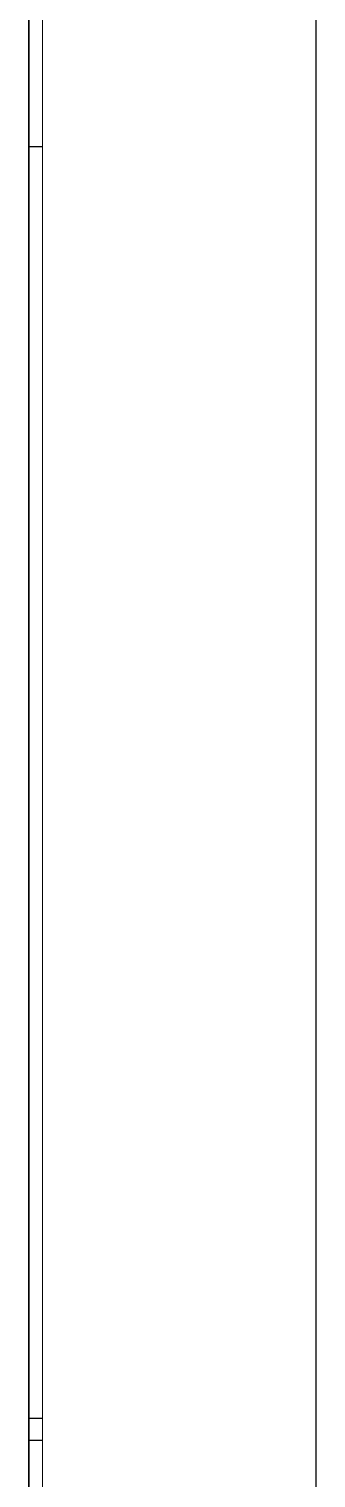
# Model space of a CAD drawing. Header units: millimetres. Extents: x -164500 to 426394, y -23753 to 102118.
# Drawn here: x 107173.7 to 107194.7, y 7745.1 to 7851 of the extents above; entities that cross this region are included whole.
import ezdxf

# ---------------------------------------------------------------- set-up
doc = ezdxf.new("R2010")
doc.units = ezdxf.units.MM
doc.layers.add('A-FLOR', color=7, linetype='Continuous', lineweight=9)
doc.layers.add('A-GENM-3', color=7, linetype='Continuous', lineweight=5)

# ---------------------------------------------------------------- blocks, each defined once
blk = doc.blocks.new('Рисунок_горы - Рисунок_горы-31934381-Объем проектирования 1 этажа')
at = {"layer": 'A-GENM-3'}
for p, q in [((107109, 10341.4), (107109, 6202.65)), ((107109, 8045.15), (107109, 7835.59)), ((107109, 7185.35), (107109, 7981.09))]:
    blk.add_line(p, q, dxfattribs=at)
for points, knots in [([(107109, 7955.53), (107109, 7955.53), (107109, 8012.16), (107109, 8097.93), (107109, 8148.48)], [0.77777778, 0.77777778, 0.77777778, 0.77777778, 0.77777779, 0.8, 0.8, 0.8, 0.8]), ([(107109, 8148.48), (107109, 8148.48), (107109, 8097.93), (107109, 8012.16), (107109, 7955.53)], [0.26618705, 0.26618705, 0.26618705, 0.26618705, 0.26618706, 0.273381295, 0.273381295, 0.273381295, 0.273381295]), ([(107109, 7980.14), (107109, 7980.14), (107109, 7981.73), (107109, 7983.29), (107109, 7984.83)], [0.622222222, 0.622222222, 0.622222222, 0.622222222, 0.622222232, 0.623651394, 0.623651394, 0.623651394, 0.623651394]), ([(107109, 7835.59), (107109, 7835.59), (107109, 7850.17), (107109, 7943.94), (107109, 7955.53)], [0.75555556, 0.75555556, 0.75555556, 0.75555556, 0.75555557, 0.77777778, 0.77777778, 0.77777778, 0.77777778]), ([(107109, 7955.53), (107109, 7955.53), (107109, 7943.94), (107109, 7850.17), (107109, 7835.59)], [0.273381295, 0.273381295, 0.273381295, 0.273381295, 0.273381305, 0.28057554, 0.28057554, 0.28057554, 0.28057554])]:
    blk.add_open_spline(points, degree=3, knots=knots, dxfattribs=at)
for points in [[(107109, 7987.08), (107109, 7987.14), (107109, 7987.2), (107109, 7987.26)], [(107109, 7985.01), (107109, 7985.71), (107109, 7986.4), (107109, 7987.08)], [(107109, 7986.51), (107109, 7966.1), (107109, 7895.75), (107109, 7868.5)], [(107109, 7796.34), (107109, 7808.56), (107109, 7973.6), (107109, 7985.81)], [(107109, 7984.83), (107109, 7984.89), (107109, 7984.95), (107109, 7985.01)], [(107109, 7978.79), (107109, 7979.21), (107109, 7979.66), (107109, 7980.14)], [(107109, 7978.6), (107109, 7978.65), (107109, 7978.7), (107109, 7978.75)], [(107109, 7978.54), (107109, 7975.28), (107109, 7970.92), (107109, 7978.55)], [(107109, 7978.47), (107109, 7978.48), (107109, 7978.49), (107109, 7978.5)], [(107109, 7978.44), (107109, 7978.45), (107109, 7978.46), (107109, 7978.47)], [(107109, 7978.39), (107109, 7978.41), (107109, 7978.42), (107109, 7978.44)], [(107109, 7978.36), (107109, 7975.15), (107109, 7971.11), (107109, 7978.39)], [(107109, 7978.24), (107109, 7978.27), (107109, 7978.31), (107109, 7978.34)], [(107109, 7978.34), (107109, 7978.18), (107109, 7978.02), (107109, 7977.86)], [(107109, 7978.02), (107109, 7978.07), (107109, 7978.12), (107109, 7978.18)], [(107109, 7978), (107109, 7978.01), (107109, 7978.02), (107109, 7978.02)], [(107109, 7977.97), (107109, 7974.91), (107109, 7971.54), (107109, 7978)], [(107109, 7977.61), (107109, 7977.73), (107109, 7977.85), (107109, 7977.97)], [(107109, 7977.86), (107109, 7977.86), (107109, 7977.86), (107109, 7977.86)], [(107109, 7977.84), (107109, 7977.84), (107109, 7977.84), (107109, 7977.83)], [(107109, 7977.83), (107109, 7977.82), (107109, 7977.82), (107109, 7977.82)], [(107109, 7977.83), (107109, 7974.83), (107109, 7971.7), (107109, 7977.83)], [(107109, 7977.82), (107109, 7974.82), (107109, 7971.71), (107109, 7977.81)], [(107109, 7977.82), (107109, 7977.82), (107109, 7977.82), (107109, 7977.82)], [(107109, 7977.81), (107109, 7977.8), (107109, 7977.8), (107109, 7977.8)], [(107109, 7977.81), (107109, 7974.82), (107109, 7971.72), (107109, 7977.81)], [(107109, 7977.8), (107109, 7977.77), (107109, 7977.74), (107109, 7977.72)], [(107109, 7977.72), (107109, 7977.71), (107109, 7977.71), (107109, 7977.71)], [(107109, 7977.71), (107109, 7977.69), (107109, 7977.68), (107109, 7977.66)], [(107109, 7977.71), (107109, 7974.77), (107109, 7971.82), (107109, 7977.71)], [(107109, 7977.66), (107109, 7977.65), (107109, 7977.63), (107109, 7977.62)], [(107109, 7977.62), (107109, 7977.61), (107109, 7977.61), (107109, 7977.61)], [(107109, 7977.48), (107109, 7977.52), (107109, 7977.57), (107109, 7977.61)], [(107109, 7977.61), (107109, 7977.6), (107109, 7977.6), (107109, 7977.59)], [(107109, 7977.59), (107109, 7977.58), (107109, 7977.58), (107109, 7977.57)], [(107109, 7977.57), (107109, 7977.56), (107109, 7977.56), (107109, 7977.56)], [(107109, 7977.57), (107109, 7977.57), (107109, 7977.57), (107109, 7977.57)], [(107109, 7977.56), (107109, 7974.7), (107109, 7971.97), (107109, 7977.55)], [(107109, 7977.54), (107109, 7974.69), (107109, 7971.99), (107109, 7977.53)], [(107109, 7977.53), (107109, 7974.68), (107109, 7972), (107109, 7977.52)], [(107109, 7977.51), (107109, 7974.68), (107109, 7972.01), (107109, 7977.5)], [(107109, 7977.5), (107109, 7977.43), (107109, 7977.36), (107109, 7977.28)], [(107109, 7976.98), (107109, 7977.11), (107109, 7977.24), (107109, 7977.38)], [(107109, 7977.28), (107109, 7977.28), (107109, 7977.27), (107109, 7977.27)], [(107109, 7977.27), (107109, 7977.26), (107109, 7977.26), (107109, 7977.26)], [(107109, 7977.26), (107109, 7977.25), (107109, 7977.25), (107109, 7977.24)], [(107109, 7977.24), (107109, 7977.24), (107109, 7977.24), (107109, 7977.23)], [(107109, 7977.23), (107109, 7977.21), (107109, 7977.19), (107109, 7977.16)], [(107109, 7977.16), (107109, 7977.13), (107109, 7977.1), (107109, 7977.06)], [(107109, 7976.94), (107109, 7974.45), (107109, 7972.53), (107109, 7976.96)], [(107109, 7976.83), (107109, 7974.41), (107109, 7972.63), (107109, 7976.86)], [(107109, 7976.71), (107109, 7976.74), (107109, 7976.76), (107109, 7976.78)], [(107109, 7976.64), (107109, 7976.66), (107109, 7976.69), (107109, 7976.71)], [(107109, 7976.49), (107109, 7976.53), (107109, 7976.58), (107109, 7976.62)], [(107109, 7976.48), (107109, 7976.48), (107109, 7976.48), (107109, 7976.49)], [(107109, 7976.47), (107109, 7974.32), (107109, 7972.93), (107109, 7976.48)], [(107109, 7976.46), (107109, 7976.46), (107109, 7976.46), (107109, 7976.46)], [(107109, 7976.45), (107109, 7974.32), (107109, 7972.95), (107109, 7976.46)], [(107109, 7976.44), (107109, 7974.31), (107109, 7972.96), (107109, 7976.44)], [(107109, 7976.42), (107109, 7976.42), (107109, 7976.43), (107109, 7976.43)], [(107109, 7976.41), (107109, 7976.42), (107109, 7976.42), (107109, 7976.42)], [(107109, 7976.41), (107109, 7976.41), (107109, 7976.41), (107109, 7976.41)], [(107109, 7976.4), (107109, 7974.31), (107109, 7972.99), (107109, 7976.41)], [(107109, 7975.66), (107109, 7975.88), (107109, 7976.12), (107109, 7976.39)], [(107109, 7975.65), (107109, 7975.66), (107109, 7975.66), (107109, 7975.66)], [(107109, 7975.64), (107109, 7975.65), (107109, 7975.65), (107109, 7975.65)], [(107109, 7975.64), (107109, 7974.2), (107109, 7973.56), (107109, 7975.64)], [(107109, 7975.58), (107109, 7974.19), (107109, 7973.6), (107109, 7975.6)], [(107109, 7975.56), (107109, 7975.57), (107109, 7975.57), (107109, 7975.58)], [(107109, 7975.53), (107109, 7975.54), (107109, 7975.54), (107109, 7975.54)], [(107109, 7975.48), (107109, 7975.5), (107109, 7975.52), (107109, 7975.53)], [(107109, 7975.46), (107109, 7975.47), (107109, 7975.47), (107109, 7975.48)], [(107109, 7975.45), (107109, 7975.45), (107109, 7975.46), (107109, 7975.46)], [(107109, 7975.37), (107109, 7975.4), (107109, 7975.42), (107109, 7975.45)], [(107109, 7975.37), (107109, 7974.19), (107109, 7973.74), (107109, 7975.37)], [(107109, 7975.27), (107109, 7975.3), (107109, 7975.32), (107109, 7975.35)]]:
    blk.add_open_spline(points, degree=3, dxfattribs=at)

msp = doc.modelspace()

# ---------------------------------------------------------------- linework, layer by layer
for p, q in [((107194.702, 13.938), (107194.702, 10463.938)), ((107173.702, 8581.564), (107173.702, 7600.418)), ((107174.702, 7842.406), (107173.702, 7842.406)), ((107174.702, 7749.458), (107173.702, 7749.458)), ((107173.702, 7747.874), (107174.702, 7747.874))]:
    msp.add_line(p, q)
for points in [[(107173.702, 7749.458), (107173.702, 7854.686), (107173.702, 7954.075), (107173.702, 8047.623)], [(107173.702, 8047.623), (107173.702, 7957.629), (107173.702, 7857.712), (107173.702, 7747.874)]]:
    msp.add_open_spline(points, degree=3)
for points, knots in [([(107173.702, 7702.097), (107173.702, 7706.893), (107173.702, 7711.666), (107173.702, 7719.886), (107173.702, 7734.933), (107173.702, 7749.219), (107173.702, 7763.884), (107173.702, 7778.538), (107173.702, 7791.776), (107173.702, 7807.452), (107173.702, 7823.223), (107173.702, 7833.112), (107173.702, 7843.9), (107173.702, 7841.269), (107173.702, 7822.563), (107173.702, 7783.982), (107173.702, 7756.192), (107173.702, 7729.545), (107173.702, 7726.337), (107173.702, 7714.367), (107173.702, 7705.145), (107173.702, 7697.557), (107173.702, 7695.328), (107173.702, 7701.647)], [-1.5700987, -1.5700987, -1.5700987, -1.5700987, -1.5411593, -1.5017544, -1.446541, -1.382724, -1.3191194, -1.2573959, -1.1837741, -1.1048025, -1.0277466, -0.9552539, -0.8969349, -0.8330133, -0.7511047, -0.6526024, -0.5345389, -0.4511164, -0.3659437, -0.2890059, -0.1854375, -0.0860846, 0, 0, 0, 0]), ([(107173.702, 7696.016), (107173.702, 7696.016), (107173.702, 7697.842), (107173.702, 7703.552), (107173.702, 7712.246), (107173.702, 7723.745), (107173.702, 7726.799), (107173.702, 7752.943), (107173.702, 7780.704), (107173.702, 7819.524), (107173.702, 7836.857), (107173.702, 7839.704), (107173.702, 7839.704)], [-1.51638839, -1.51638839, -1.51638839, -1.51638839, -1.48401415, -1.3846612, -1.28109277, -1.20415505, -1.11898226, -1.03555979, -0.91749628, -0.81899399, -0.73708543, -0.69313224, -0.69313224, -0.69313224, -0.69313224]), ([(107173.702, 7839.701), (107173.702, 7839.678), (107173.702, 7838.834), (107173.702, 7830.846), (107173.702, 7821.18), (107173.702, 7805.764), (107173.702, 7790.512), (107173.702, 7777.483), (107173.702, 7763.088), (107173.702, 7748.604), (107173.702, 7734.553), (107173.702, 7719.762), (107173.702, 7711.643), (107173.702, 7706.841), (107173.702, 7701.866)], [-0.6919079, -0.6919079, -0.6919079, -0.6919079, -0.67316377, -0.61484484, -0.54235208, -0.46529625, -0.38632464, -0.31270277, -0.25097929, -0.1873747, -0.12355775, -0.06834428, -0.02893941, 0, 0, 0, 0])]:
    msp.add_open_spline(points, degree=3, knots=knots)
at = {"layer": 'A-FLOR'}
msp.add_line((107174.702, 10243.938), (107174.702, 33.938), dxfattribs=at)

# ---------------------------------------------------------------- block references
msp.add_blockref('Рисунок_горы - Рисунок_горы-31934381-Объем проектирования 1 этажа', (64.702, -136.062))

doc.saveas('drawing.dxf')
